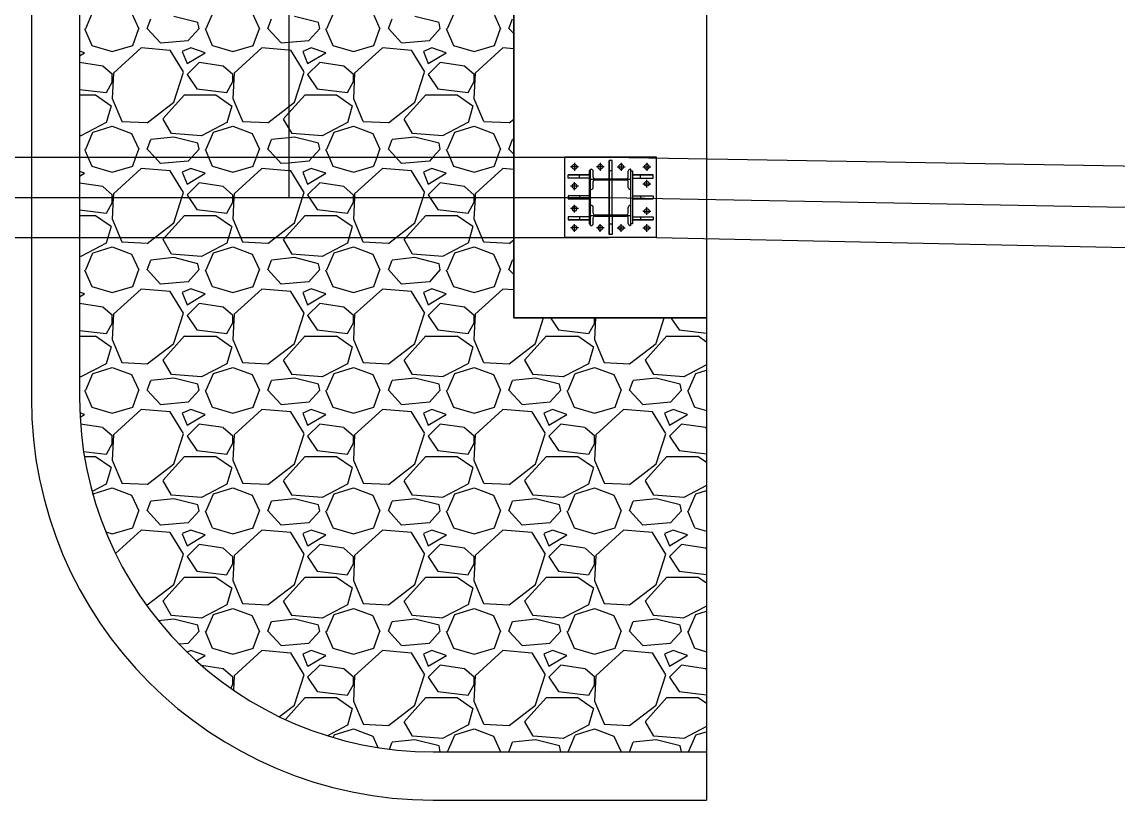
# Model space of a CAD drawing. Extents: x -341000 to 1341000, y 175 to 1868317.
# Drawn here: x 963379 to 1031557, y 950000 to 998418 of the extents above; entities that cross this region are included whole.
import ezdxf

# ---------------------------------------------------------------- set-up
doc = ezdxf.new("R2010")
doc.units = 0
for name, color, linetype in [('Level 1', 7, 'Continuous'), ('Level 17', 7, 'Continuous'), ('Level 20', 7, 'Continuous'), ('Level 21', 7, 'Continuous'), ('Level 22', 7, 'Continuous'), ('Level 23', 7, 'Continuous'), ('Level 7', 7, 'Continuous')]:
    doc.layers.add(name, color=color, linetype=linetype)

# ---------------------------------------------------------------- blocks, each defined once
blk = doc.blocks.new('BL')
at = {"layer": 'Level 17'}
blk.add_circle((0, 0), 5000, dxfattribs=at)
at = {"layer": 'Level 22'}
for p, q in [((-8112, 0), (8112, 0)), ((0, 8112), (0, -8112))]:
    blk.add_line(p, q, dxfattribs=at)
blk = doc.blocks.new('A$C6DE')
at = {"layer": 'Level 20'}
for p, q in [((-250000, 0), (250000, 0)), ((250000, -570000), (250000, 0)), ((-250000, -570000), (-250000, 0)), ((-140000, -20000), (-140000, -150000)), ((-120000, -20000), (-140000, -20000)), ((-120000, -150000), (-120000, -20000)), ((-10000, -20000), (-10000, -150000)), ((10000, -20000), (-10000, -20000)), ((10000, -150000), (10000, -20000)), ((120000, -150000), (120000, -20000)), ((120000, -20000), (140000, -20000)), ((140000, -20000), (140000, -150000)), ((-120000, -90000), (-140000, -90000)), ((10000, -90000), (-10000, -90000)), ((120000, -90000), (140000, -90000)), ((-175000, -160000), (-50000, -160000)), ((-175000, -160000), (-175000, -164000)), ((-163000, -176000), (-126250, -176000)), ((-116250, -186000), (-116250, -384000)), ((-108750, -186000), (-108750, -384000)), ((-98750, -176000), (-62000, -176000)), ((-50000, -160000), (-50000, -164000)), ((50000, -160000), (175000, -160000)), ((50000, -160000), (50000, -164000)), ((62000, -176000), (98750, -176000)), ((108750, -186000), (108750, -384000)), ((116250, -186000), (116250, -384000)), ((126250, -176000), (163000, -176000)), ((175000, -160000), (175000, -164000)), ((-230000, -275000), (-116250, -275000)), ((-230000, -295000), (-230000, -275000)), ((-116250, -295000), (-230000, -295000)), ((-166250, -295000), (-166250, -275000)), ((108750, -275000), (-108750, -275000)), ((-108750, -295000), (108750, -295000)), ((230000, -275000), (116250, -275000)), ((116250, -295000), (230000, -295000)), ((166250, -295000), (166250, -275000)), ((230000, -295000), (230000, -275000)), ((-175000, -410000), (-175000, -406000)), ((-163000, -394000), (-126250, -394000)), ((-98750, -394000), (-62000, -394000)), ((-50000, -410000), (-50000, -406000)), ((50000, -410000), (50000, -406000)), ((62000, -394000), (98750, -394000)), ((126250, -394000), (163000, -394000)), ((175000, -410000), (175000, -406000)), ((-175000, -410000), (-50000, -410000)), ((-140000, -550000), (-140000, -420000)), ((-120000, -470000), (-140000, -470000)), ((-120000, -420000), (-120000, -550000)), ((-10000, -550000), (-10000, -420000)), ((10000, -470000), (-10000, -470000)), ((10000, -420000), (10000, -550000)), ((50000, -410000), (175000, -410000)), ((120000, -420000), (120000, -550000)), ((120000, -470000), (140000, -470000)), ((140000, -550000), (140000, -420000)), ((-250000, -570000), (250000, -570000)), ((-120000, -550000), (-140000, -550000)), ((10000, -550000), (-10000, -550000)), ((120000, -550000), (140000, -550000))]:
    blk.add_line(p, q, dxfattribs=at)
for points in [[(-165000, -160000), (165000, -160000), (165000, -150000), (-165000, -150000)], [(-165000, -410000), (165000, -410000), (165000, -420000), (-165000, -420000)]]:
    blk.add_lwpolyline(points, close=True, dxfattribs=at)
for centre, radius, start, end in [((-163000, -164000), 12000, 180, 270), ((-126250, -186000), 10000, 0, 90), ((-98750, -186000), 10000, 90, 180), ((-62000, -164000), 12000, 270, 0), ((62000, -164000), 12000, 180, 270), ((98750, -186000), 10000, 0, 90), ((126250, -186000), 10000, 90, 180), ((163000, -164000), 12000, 270, 0), ((-163000, -406000), 12000, 90, 180), ((-126250, -384000), 10000, 270, 0), ((-98750, -384000), 10000, 180, 270), ((-62000, -406000), 12000, 0, 90), ((62000, -406000), 12000, 90, 180), ((98750, -384000), 10000, 270, 0), ((126250, -384000), 10000, 180, 270), ((163000, -406000), 12000, 0, 90)]:
    blk.add_arc(centre, radius, start, end, dxfattribs=at)
at = {"layer": 'Level 22'}
for p, q in [((-112500, -160000), (-112500, -410000)), ((112500, -160000), (112500, -410000))]:
    blk.add_line(p, q, dxfattribs=at)
at = {"layer": 'Level 23'}
for p, q in [((-140000, -150000), (-140000, -20000)), ((-120000, -150000), (-120000, -20000)), ((-10000, -150000), (-10000, -20000)), ((10000, -150000), (10000, -20000)), ((120000, -150000), (120000, -20000)), ((140000, -150000), (140000, -20000)), ((-116250, -275000), (-230000, -275000)), ((-116250, -295000), (-230000, -295000)), ((-108750, -275000), (108750, -275000)), ((-108750, -295000), (108750, -295000)), ((116250, -275000), (230000, -275000)), ((116250, -295000), (230000, -295000)), ((-140000, -420000), (-140000, -550000)), ((-120000, -420000), (-120000, -550000)), ((-10000, -420000), (-10000, -550000)), ((10000, -420000), (10000, -550000)), ((120000, -420000), (120000, -550000)), ((140000, -420000), (140000, -550000))]:
    blk.add_line(p, q, dxfattribs=at)
at = {"layer": 'Level 17'}
for p, xscale, yscale in [((-190000, -60000), 2.999999999999999, -2.999999999999999), ((-70000, -60000), 2.999999999999999, -2.999999999999999), ((70000, -60000), 2.999999999999999, -2.999999999999999), ((-190000, -220000), 2.999999999999999, -2.999999999999999), ((-190000, -350000), 3, 3), ((-190000, -510000), 3, 3), ((-85000, -510000), 3, 3), ((85000, -510000), 3, 3)]:
    blk.add_blockref('BL', p, dxfattribs=dict(at, xscale=xscale, yscale=yscale))
for p, xscale, yscale, rotation in [((190000, -60000), 2.999999999999999, 2.999999999999999, 179.99999999999997), ((190000, -220000), 2.999999999999999, 2.999999999999999, 179.99999999999997), ((190000, -350000), 3, -3, 180), ((190000, -510000), 3, -3, 180)]:
    blk.add_blockref('BL', p, dxfattribs=dict(at, xscale=xscale, yscale=yscale, rotation=rotation))
blk = doc.blocks.new('COMPRS0004')
at = {"layer": 'Level 17'}
for p, q in [((471999, -2890), (471174, -1990)), ((474398, -1996), (473723, -2746)), ((479498, -2890), (478673, -1990)), ((481898, -1996), (481223, -2746)), ((486998, -2890), (486173, -1990)), ((489398, -1996), (488723, -2746)), ((493965, -2308), (493673, -1990)), ((467276, -3499), (466965, -3396)), ((470798, -3201), (469073, -4776)), ((472600, -3350), (470800, -3200)), ((473725, -2751), (472000, -2901)), ((473433, -4698), (472608, -3348)), ((473875, -3198), (473350, -3423)), ((474776, -3499), (473876, -3199)), ((478298, -3201), (476573, -4776)), ((479965, -3339), (478300, -3200)), ((479965, -2860), (479500, -2901)), ((481225, -2751), (479965, -2860)), ((480100, -3350), (479965, -3339)), ((480934, -4698), (480109, -3348)), ((481375, -3198), (480850, -3423)), ((482276, -3499), (481376, -3199)), ((485798, -3201), (484073, -4776)), ((487600, -3350), (485800, -3200)), ((488725, -2751), (487000, -2901)), ((488434, -4698), (487609, -3348)), ((488875, -3198), (488350, -3423)), ((489776, -3499), (488876, -3199)), ((493298, -3201), (491573, -4776)), ((493965, -3255), (493300, -3200)), ((466965, -3686), (467276, -3500)), ((473348, -3425), (473648, -4175)), ((473651, -4175), (474776, -3500)), ((480848, -3425), (481148, -4175)), ((481151, -4175), (482276, -3500)), ((488348, -3425), (488648, -4175)), ((488651, -4175), (489776, -3500)), ((468401, -4325), (466965, -4110)), ((469006, -4856), (468406, -4331)), ((469072, -4772), (468997, -6347)), ((472825, -6578), (473425, -4703)), ((474400, -4101), (473650, -4851)), ((475901, -4325), (474401, -4100)), ((476506, -4856), (475906, -4331)), ((476572, -4772), (476497, -6347)), ((480325, -6578), (480925, -4703)), ((481900, -4101), (481150, -4851)), ((483401, -4325), (481901, -4100)), ((484006, -4856), (483406, -4331)), ((484072, -4772), (483997, -6347)), ((487825, -6578), (488425, -4703)), ((489400, -4101), (488650, -4851)), ((490901, -4325), (489401, -4100)), ((491506, -4856), (490906, -4331)), ((491572, -4772), (491497, -6347)), ((468994, -6340), (469594, -7765)), ((471176, -7860), (472826, -6585)), ((476494, -6340), (477094, -7765)), ((479965, -6864), (480326, -6585)), ((483993, -6340), (484593, -7765)), ((486176, -7860), (487826, -6585)), ((491493, -6340), (492093, -7765)), ((478676, -7860), (479965, -6864)), ((469600, -7775), (471175, -7850)), ((477100, -7775), (478675, -7850)), ((484600, -7775), (486175, -7850)), ((492100, -7775), (493675, -7850)), ((493676, -7860), (493965, -7637)), ((471641, -10000), (471174, -9490)), ((474398, -9496), (473945, -10000)), ((479141, -10000), (478673, -9490)), ((481898, -9496), (481444, -10000)), ((486641, -10000), (486173, -9490)), ((489398, -9496), (488944, -10000)), ((493965, -9808), (493673, -9490)), ((471999, -10390), (471641, -10000)), ((473945, -10000), (473723, -10246)), ((479498, -10390), (479141, -10000)), ((481444, -10000), (481223, -10246)), ((486998, -10390), (486641, -10000)), ((488944, -10000), (488723, -10246)), ((467276, -10999), (466965, -10896)), ((470798, -10701), (469073, -12276)), ((472600, -10850), (470800, -10700)), ((473725, -10251), (472000, -10401)), ((473433, -12198), (472608, -10848)), ((473875, -10698), (473350, -10923)), ((474776, -10999), (473876, -10699)), ((478298, -10701), (476573, -12276)), ((479965, -10839), (478300, -10700)), ((479965, -10361), (479500, -10401)), ((481225, -10251), (479965, -10361)), ((480100, -10850), (479965, -10839)), ((480934, -12198), (480109, -10848)), ((481375, -10698), (480850, -10923)), ((482276, -10999), (481376, -10699)), ((485798, -10701), (484073, -12276)), ((487600, -10850), (485800, -10700)), ((488725, -10251), (487000, -10401)), ((488434, -12198), (487609, -10848)), ((488875, -10698), (488350, -10923)), ((489776, -10999), (488876, -10699)), ((493298, -10701), (491573, -12276)), ((493965, -10755), (493300, -10700)), ((466965, -11187), (467276, -11000)), ((473348, -10925), (473648, -11675)), ((473651, -11675), (474776, -11000)), ((480848, -10925), (481148, -11675)), ((481151, -11675), (482276, -11000)), ((488348, -10925), (488648, -11675)), ((488651, -11675), (489776, -11000)), ((468401, -11825), (466965, -11610)), ((469006, -12356), (468406, -11831)), ((469072, -12272), (469061, -12500)), ((473330, -12500), (473425, -12203)), ((474400, -11601), (473650, -12351)), ((475901, -11825), (474401, -11600)), ((476506, -12356), (475906, -11831)), ((476572, -12272), (476561, -12500)), ((480830, -12500), (480925, -12203)), ((481900, -11601), (481150, -12351)), ((483401, -11825), (481901, -11600)), ((484006, -12356), (483406, -11831)), ((484072, -12272), (484061, -12500)), ((488330, -12500), (488425, -12203)), ((489400, -11601), (488650, -12351)), ((490901, -11825), (489401, -11600)), ((491506, -12356), (490906, -11831)), ((491572, -12272), (491561, -12500)), ((469061, -12500), (468997, -13847)), ((472825, -14078), (473330, -12500)), ((476561, -12500), (476497, -13847)), ((480325, -14078), (480830, -12500)), ((484061, -12500), (483997, -13847)), ((487825, -14078), (488330, -12500)), ((491561, -12500), (491497, -13847)), ((468994, -13840), (469594, -15265)), ((471176, -15360), (472826, -14085)), ((476494, -13840), (477094, -15265)), ((478676, -15360), (480326, -14085)), ((483993, -13840), (484593, -15265)), ((486176, -15360), (487826, -14085)), ((491493, -13840), (492093, -15265)), ((469600, -15275), (471175, -15350)), ((477100, -15275), (478675, -15350)), ((484600, -15275), (486175, -15350)), ((492100, -15275), (493675, -15350)), ((493676, -15360), (493965, -15137)), ((471999, -17891), (471174, -16991)), ((474398, -16996), (473723, -17746)), ((479498, -17890), (478673, -16990)), ((481898, -16996), (481223, -17746)), ((486998, -17890), (486173, -16990)), ((489398, -16996), (488723, -17746)), ((493965, -17308), (493673, -16990)), ((467276, -18499), (466965, -18396)), ((470798, -18201), (469073, -19776)), ((472600, -18350), (470800, -18200)), ((473725, -17751), (472000, -17901)), ((473433, -19698), (472608, -18348)), ((473875, -18198), (473350, -18423)), ((474776, -18499), (473876, -18199)), ((478298, -18201), (476573, -19776)), ((480100, -18350), (478300, -18200)), ((481225, -17751), (479500, -17901)), ((480933, -19698), (480108, -18348)), ((481375, -18198), (480850, -18423)), ((482276, -18499), (481376, -18199)), ((483999, -18425), (485274, -18050)), ((485798, -18201), (484073, -19776)), ((487600, -18350), (485800, -18200)), ((488725, -17751), (487000, -17901)), ((488434, -19698), (487609, -18348)), ((488875, -18198), (488350, -18423)), ((489776, -18499), (488876, -18199)), ((491499, -18425), (492774, -18050)), ((493298, -18201), (491573, -19776)), ((493965, -18255), (493300, -18200)), ((466965, -18687), (467276, -18500)), ((473348, -18425), (473648, -19175)), ((473651, -19175), (474776, -18500)), ((480848, -18425), (481148, -19175)), ((481151, -19175), (482276, -18500)), ((488348, -18425), (488648, -19175)), ((488651, -19175), (489776, -18500)), ((468401, -19325), (466965, -19110)), ((469006, -19855), (468406, -19330)), ((472825, -21578), (473425, -19703)), ((474400, -19101), (473650, -19851)), ((475901, -19325), (474401, -19100)), ((476506, -19856), (475906, -19331)), ((480325, -21578), (480925, -19703)), ((481900, -19101), (481150, -19851)), ((483401, -19325), (481901, -19100)), ((484006, -19856), (483406, -19331)), ((487825, -21578), (488425, -19703)), ((489400, -19101), (488650, -19851)), ((490901, -19325), (489401, -19100)), ((491506, -19856), (490906, -19331)), ((491572, -19772), (491497, -21347)), ((469072, -19772), (468997, -21347)), ((476572, -19772), (476497, -21347)), ((484072, -19772), (483997, -21347)), ((495325, -21578), (495830, -20000)), ((499061, -20000), (498997, -21347)), ((502825, -21578), (503330, -20000)), ((468994, -21340), (469594, -22765)), ((471176, -22860), (472826, -21585)), ((476494, -21340), (477094, -22765)), ((478676, -22860), (480326, -21585)), ((483994, -21340), (484594, -22765)), ((486176, -22860), (487826, -21585)), ((491493, -21340), (492093, -22765)), ((493676, -22860), (495326, -21585)), ((498993, -21340), (499593, -22765)), ((501176, -22860), (502826, -21585)), ((469600, -22775), (471175, -22850)), ((477100, -22775), (478675, -22850)), ((484600, -22775), (486175, -22850)), ((492100, -22775), (493675, -22850)), ((499600, -22775), (501175, -22850)), ((471999, -25391), (471174, -24491)), ((474398, -24496), (473723, -25246)), ((479498, -25391), (478673, -24491)), ((481898, -24496), (481223, -25246)), ((486998, -25390), (486173, -24490)), ((489398, -24496), (488723, -25246)), ((494498, -25390), (493673, -24490)), ((496898, -24496), (496223, -25246)), ((501998, -25390), (501173, -24490)), ((504398, -24496), (503723, -25246)), ((467276, -25999), (466984, -25902)), ((468999, -25925), (470274, -25550)), ((470798, -25701), (469073, -27276)), ((472600, -25850), (470800, -25700)), ((473725, -25251), (472000, -25401)), ((473433, -27198), (472608, -25848)), ((473875, -25698), (473350, -25923)), ((474776, -25999), (473876, -25699)), ((476499, -25925), (477774, -25550)), ((478298, -25701), (476573, -27276)), ((480100, -25850), (478300, -25700)), ((481225, -25251), (479500, -25401)), ((480933, -27198), (480108, -25848)), ((481375, -25698), (480850, -25923)), ((482276, -25999), (481376, -25699)), ((483999, -25925), (485274, -25550)), ((485798, -25701), (484073, -27276)), ((487600, -25850), (485800, -25700)), ((488725, -25251), (487000, -25401)), ((488434, -27198), (487609, -25848)), ((488875, -25698), (488350, -25923)), ((489776, -25999), (488876, -25699)), ((491499, -25925), (492774, -25550)), ((493298, -25701), (491573, -27276)), ((495100, -25850), (493300, -25700)), ((496225, -25251), (494500, -25401)), ((495934, -27198), (495109, -25848)), ((496375, -25698), (495850, -25923)), ((497276, -25999), (496376, -25699)), ((498999, -25925), (500274, -25550)), ((500798, -25701), (499073, -27276)), ((502600, -25850), (500800, -25700)), ((503725, -25251), (502000, -25401)), ((503434, -27198), (502609, -25848)), ((503875, -25698), (503350, -25923)), ((504776, -25999), (503876, -25699)), ((466996, -26168), (467276, -26000)), ((473348, -25925), (473648, -26675)), ((473651, -26675), (474776, -26000)), ((480848, -25925), (481148, -26675)), ((481151, -26675), (482276, -26000)), ((488348, -25925), (488648, -26675)), ((488651, -26675), (489776, -26000)), ((495848, -25925), (496148, -26675)), ((496152, -26675), (497277, -26000)), ((503348, -25925), (503648, -26675)), ((503652, -26675), (504777, -26000)), ((468401, -26825), (467025, -26619)), ((469006, -27355), (468406, -26830)), ((472825, -29078), (473425, -27203)), ((474400, -26601), (473650, -27351)), ((475901, -26825), (474401, -26600)), ((476506, -27355), (475906, -26830)), ((480325, -29078), (480925, -27203)), ((481900, -26601), (481150, -27351)), ((483401, -26825), (481901, -26600)), ((484006, -27355), (483406, -26830)), ((487825, -29078), (488425, -27203)), ((489400, -26601), (488650, -27351)), ((490901, -26825), (489401, -26600)), ((491506, -27356), (490906, -26831)), ((495325, -29078), (495925, -27203)), ((496900, -26601), (496150, -27351)), ((498401, -26825), (496901, -26600)), ((499006, -27356), (498406, -26831)), ((502825, -29078), (503425, -27203)), ((504400, -26601), (503650, -27351)), ((505901, -26825), (504401, -26600)), ((505965, -26882), (505906, -26831)), ((469072, -27272), (468997, -28847)), ((476572, -27272), (476497, -28847)), ((484072, -27272), (483997, -28847)), ((491572, -27272), (491497, -28847)), ((499072, -27272), (498997, -28847)), ((468994, -28840), (469594, -30265)), ((471176, -30360), (472826, -29085)), ((476494, -28840), (477094, -30265)), ((478676, -30360), (480326, -29085)), ((483994, -28840), (484594, -30265)), ((486176, -30360), (487826, -29085)), ((491494, -28840), (492094, -30265)), ((493676, -30360), (495326, -29085)), ((498993, -28840), (499593, -30265)), ((501176, -30360), (502826, -29085)), ((469600, -30275), (471175, -30350)), ((477100, -30275), (478675, -30350)), ((484600, -30275), (486175, -30350)), ((492100, -30275), (493675, -30350)), ((499600, -30275), (501175, -30350)), ((471999, -32891), (471174, -31991)), ((474398, -31996), (473723, -32746)), ((479498, -32891), (478673, -31991)), ((481898, -31996), (481223, -32746)), ((486998, -32891), (486173, -31991)), ((489398, -31996), (488723, -32746)), ((494498, -32890), (493673, -31990)), ((496898, -31996), (496223, -32746)), ((501998, -32890), (501173, -31990)), ((504398, -31996), (503723, -32746)), ((468999, -33425), (470274, -33050)), ((470798, -33201), (469199, -34660)), ((472600, -33350), (470800, -33200)), ((473725, -32751), (472000, -32901)), ((473433, -34698), (472608, -33348)), ((473875, -33198), (473350, -33423)), ((474776, -33499), (473876, -33199)), ((476499, -33425), (477774, -33050)), ((478298, -33201), (476573, -34776)), ((480100, -33350), (478300, -33200)), ((481225, -32751), (479500, -32901)), ((480933, -34698), (480108, -33348)), ((481375, -33198), (480850, -33423)), ((482276, -33499), (481376, -33199)), ((483999, -33425), (485274, -33050)), ((485798, -33201), (484073, -34776)), ((487600, -33350), (485800, -33200)), ((488725, -32751), (487000, -32901)), ((488433, -34698), (487608, -33348)), ((488875, -33198), (488350, -33423)), ((489776, -33499), (488876, -33199)), ((491499, -33425), (492774, -33050)), ((493298, -33201), (491573, -34776)), ((495100, -33350), (493300, -33200)), ((496225, -32751), (494500, -32901)), ((495934, -34698), (495109, -33348)), ((496375, -33198), (495850, -33423)), ((497276, -33499), (496376, -33199)), ((498999, -33425), (500274, -33050)), ((500798, -33201), (499073, -34776)), ((502600, -33350), (500800, -33200)), ((503725, -32751), (502000, -32901)), ((503434, -34698), (502609, -33348)), ((503875, -33198), (503350, -33423)), ((504776, -33499), (503876, -33199)), ((473348, -33425), (473648, -34175)), ((473651, -34175), (474776, -33500)), ((480848, -33425), (481148, -34175)), ((481152, -34175), (482277, -33500)), ((488348, -33425), (488648, -34175)), ((488652, -34175), (489777, -33500)), ((495848, -33425), (496148, -34175)), ((496152, -34175), (497277, -33500)), ((503348, -33425), (503648, -34175)), ((503652, -34175), (504777, -33500)), ((472825, -36578), (473425, -34703)), ((474400, -34101), (473650, -34851)), ((475901, -34325), (474401, -34100)), ((476506, -34855), (475906, -34330)), ((480325, -36578), (480925, -34703)), ((481900, -34101), (481150, -34851)), ((483401, -34325), (481901, -34100)), ((484006, -34855), (483406, -34330)), ((487825, -36578), (488425, -34703)), ((489400, -34101), (488650, -34851)), ((490901, -34325), (489401, -34100)), ((491506, -34855), (490906, -34330)), ((495325, -36578), (495925, -34703)), ((496900, -34101), (496150, -34851)), ((498401, -34325), (496901, -34100)), ((499006, -34856), (498406, -34331)), ((502825, -36578), (503425, -34703)), ((504400, -34101), (503650, -34851)), ((505901, -34325), (504401, -34100)), ((505965, -34382), (505906, -34331)), ((476572, -34772), (476497, -36347)), ((484072, -34772), (483997, -36347)), ((491572, -34772), (491497, -36347)), ((499072, -34772), (498997, -36347)), ((471176, -37860), (472826, -36585)), ((476494, -36340), (477094, -37765)), ((478676, -37860), (480326, -36585)), ((483994, -36340), (484594, -37765)), ((486176, -37860), (487826, -36585)), ((491494, -36340), (492094, -37765)), ((493676, -37860), (495326, -36585)), ((498993, -36340), (499593, -37765)), ((501176, -37860), (502826, -36585)), ((471106, -37847), (471175, -37850)), ((477100, -37775), (478675, -37850)), ((484600, -37775), (486175, -37850)), ((492100, -37775), (493675, -37850)), ((499600, -37775), (501175, -37850)), ((474398, -39496), (473723, -40246)), ((479498, -40391), (478673, -39491)), ((481898, -39496), (481223, -40246)), ((486998, -40391), (486173, -39491)), ((489398, -39496), (488723, -40246)), ((494498, -40391), (493673, -39491)), ((496898, -39496), (496223, -40246)), ((501998, -40390), (501173, -39490)), ((504398, -39496), (503723, -40246)), ((473725, -40251), (473157, -40300)), ((473875, -40698), (473651, -40795)), ((474776, -40999), (473876, -40699)), ((476499, -40925), (477774, -40550)), ((478298, -40701), (476573, -42276)), ((480100, -40850), (478300, -40700)), ((481225, -40251), (479500, -40401)), ((480933, -42198), (480108, -40848)), ((481375, -40698), (480850, -40923)), ((482276, -40999), (481376, -40699)), ((483999, -40925), (485274, -40550)), ((485798, -40701), (484073, -42276)), ((487600, -40850), (485800, -40700)), ((488725, -40251), (487000, -40401)), ((488433, -42198), (487608, -40848)), ((488875, -40698), (488350, -40923)), ((489776, -40999), (488876, -40699)), ((491499, -40925), (492774, -40550)), ((493298, -40701), (491573, -42276)), ((495100, -40850), (493300, -40700)), ((496225, -40251), (494500, -40401)), ((495934, -42198), (495109, -40848)), ((496375, -40698), (495850, -40923)), ((497276, -40999), (496376, -40699)), ((498999, -40925), (500274, -40550)), ((500798, -40701), (499073, -42276)), ((502600, -40850), (500800, -40700)), ((503725, -40251), (502000, -40401)), ((503434, -42198), (502609, -40848)), ((503875, -40698), (503350, -40923)), ((504776, -40999), (503876, -40699)), ((474224, -41331), (474777, -41000)), ((480848, -40925), (481148, -41675)), ((481152, -41675), (482277, -41000)), ((488348, -40925), (488648, -41675)), ((488652, -41675), (489777, -41000)), ((495848, -40925), (496148, -41675)), ((496152, -41675), (497277, -41000)), ((503348, -40925), (503648, -41675)), ((503652, -41675), (504777, -41000)), ((475901, -41825), (474554, -41623)), ((476506, -42355), (475906, -41830)), ((480325, -44078), (480925, -42203)), ((481900, -41601), (481150, -42351)), ((483401, -41825), (481901, -41600)), ((484006, -42355), (483406, -41830)), ((487825, -44078), (488425, -42203)), ((489400, -41601), (488650, -42351)), ((490901, -41825), (489401, -41600)), ((491506, -42355), (490906, -41830)), ((495325, -44078), (495925, -42203)), ((496900, -41601), (496150, -42351)), ((498401, -41825), (496901, -41600)), ((499006, -42355), (498406, -41830)), ((502825, -44078), (503425, -42203)), ((504400, -41601), (503650, -42351)), ((505901, -41825), (504401, -41600)), ((505965, -41882), (505906, -41831)), ((476572, -42272), (476530, -43149)), ((484072, -42272), (483997, -43847)), ((491572, -42272), (491497, -43847)), ((499072, -42272), (498997, -43847)), ((479391, -44808), (480326, -44085)), ((483994, -43840), (484594, -45265)), ((486176, -45360), (487826, -44085)), ((491494, -43840), (492094, -45265)), ((493676, -45360), (495326, -44085)), ((498994, -43840), (499594, -45265)), ((501176, -45361), (502826, -44086)), ((484600, -45275), (486175, -45350)), ((492100, -45275), (493675, -45350)), ((499600, -45275), (501175, -45350)), ((489398, -46996), (489394, -47000)), ((493682, -47000), (493673, -46991)), ((496898, -46996), (496894, -47000)), ((501182, -47000), (501173, -46991)), ((504398, -46996), (504394, -47000))]:
    blk.add_line(p, q, dxfattribs=at)
at = {"layer": 'Level 7'}
blk.add_line((480000, -12500), (480000, 12500), dxfattribs=at)
blk = doc.blocks.new('COMPRS0005')
at = {"layer": 'Level 17'}
for p, q in [((467347, -2001), (467797, -951)), ((470200, -1027), (470650, -2002)), ((474325, -1624), (472825, -1249)), ((474846, -2001), (475296, -951)), ((477700, -1027), (478150, -2002)), ((481825, -1624), (480325, -1249)), ((482346, -2001), (482796, -951)), ((485200, -1027), (485650, -2002)), ((489325, -1624), (487825, -1249)), ((489846, -2001), (490296, -951)), ((492700, -1027), (493150, -2002)), ((467271, -1999), (467721, -3049)), ((470272, -3046), (470647, -1996)), ((471174, -1998), (471399, -1398)), ((474400, -2003), (474325, -1628)), ((474771, -1999), (475221, -3049)), ((477772, -3046), (478147, -1996)), ((478674, -1998), (478899, -1398)), ((481900, -2003), (481825, -1628)), ((482271, -1999), (482721, -3049)), ((485272, -3046), (485647, -1996)), ((486174, -1998), (486399, -1398)), ((489400, -2004), (489325, -1629)), ((489771, -1999), (490221, -3049)), ((492772, -3046), (493147, -1996)), ((493674, -1998), (493899, -1398)), ((467724, -3051), (468999, -3426)), ((468999, -3425), (470274, -3050)), ((475224, -3051), (476499, -3426)), ((476499, -3425), (477774, -3050)), ((482724, -3051), (483999, -3426)), ((483999, -3425), (485274, -3050)), ((490224, -3051), (491499, -3426)), ((491499, -3425), (492774, -3050)), ((468630, -5973), (469005, -5298)), ((469000, -5300), (469000, -4850)), ((473649, -4849), (474249, -5749)), ((476130, -5973), (476505, -5298)), ((476500, -5300), (476500, -4850)), ((481149, -4849), (481749, -5749)), ((483630, -5973), (484005, -5298)), ((484000, -5300), (484000, -4850)), ((488649, -4849), (489249, -5749)), ((491130, -5973), (491505, -5298)), ((491500, -5300), (491500, -4850)), ((466965, -5777), (468625, -5976)), ((466965, -6125), (467950, -6125)), ((472148, -7621), (473498, -6121)), ((473500, -6125), (475450, -6125)), ((474250, -5751), (476125, -5976)), ((479965, -7269), (480998, -6121)), ((481000, -6125), (482950, -6125)), ((481750, -5751), (483625, -5976)), ((487148, -7621), (488498, -6121)), ((488500, -6125), (490450, -6125)), ((489250, -5751), (491125, -5976)), ((479648, -7621), (479965, -7269)), ((467800, -8450), (469000, -8075)), ((469000, -8075), (470200, -8525)), ((472682, -8527), (472157, -7627)), ((475300, -8450), (476500, -8075)), ((476500, -8075), (477700, -8525)), ((479965, -8156), (479657, -7627)), ((480182, -8527), (479965, -8156)), ((482800, -8450), (484000, -8075)), ((484000, -8075), (485200, -8525)), ((487682, -8527), (487157, -7627)), ((490300, -8450), (491500, -8075)), ((491500, -8075), (492700, -8525)), ((467346, -9501), (467796, -8451)), ((470200, -8527), (470650, -9502)), ((472825, -8750), (471400, -8900)), ((474325, -9124), (472825, -8749)), ((474846, -9501), (475296, -8451)), ((477700, -8527), (478150, -9502)), ((479965, -8787), (478900, -8900)), ((480325, -8750), (479965, -8787)), ((481825, -9124), (480325, -8749)), ((482346, -9501), (482796, -8451)), ((485200, -8527), (485650, -9502)), ((487825, -8750), (486400, -8900)), ((489325, -9124), (487825, -8749)), ((489846, -9501), (490296, -8451)), ((492700, -8527), (493150, -9502)), ((467271, -9499), (467486, -10000)), ((470467, -10000), (470647, -9496)), ((471174, -9498), (471399, -8898)), ((474400, -9503), (474325, -9128)), ((474771, -9499), (474986, -10000)), ((477967, -10000), (478147, -9496)), ((478674, -9498), (478899, -8898)), ((481900, -9503), (481825, -9128)), ((482271, -9499), (482486, -10000)), ((485467, -10000), (485647, -9496)), ((486174, -9498), (486399, -8898)), ((489400, -9503), (489325, -9128)), ((489771, -9499), (489986, -10000)), ((492967, -10000), (493147, -9496)), ((493674, -9498), (493899, -8898)), ((493965, -8893), (493900, -8900)), ((467486, -10000), (467721, -10549)), ((470272, -10546), (470467, -10000)), ((474986, -10000), (475221, -10549)), ((477772, -10546), (477967, -10000)), ((482486, -10000), (482721, -10549)), ((485272, -10546), (485467, -10000)), ((489986, -10000), (490221, -10549)), ((492772, -10546), (492967, -10000)), ((467724, -10551), (468999, -10926)), ((468999, -10925), (470274, -10550)), ((475224, -10551), (476499, -10926)), ((476499, -10925), (477774, -10550)), ((482724, -10551), (483999, -10926)), ((483999, -10925), (485274, -10550)), ((490224, -10551), (491499, -10926)), ((491499, -10925), (492774, -10550)), ((468630, -13473), (469005, -12798)), ((469000, -12500), (469000, -12350)), ((469000, -12800), (469000, -12500)), ((473649, -12349), (473750, -12500)), ((473750, -12500), (474249, -13249)), ((476130, -13473), (476505, -12798)), ((476500, -12500), (476500, -12350)), ((476500, -12800), (476500, -12500)), ((481149, -12349), (481250, -12500)), ((481250, -12500), (481749, -13249)), ((483630, -13473), (484005, -12798)), ((484000, -12500), (484000, -12350)), ((484000, -12800), (484000, -12500)), ((488649, -12349), (488750, -12500)), ((488750, -12500), (489249, -13249)), ((491130, -13473), (491505, -12798)), ((491500, -12500), (491500, -12350)), ((491500, -12800), (491500, -12500)), ((466965, -13277), (468625, -13476)), ((466965, -13625), (467950, -13625)), ((472148, -15121), (473498, -13621)), ((473500, -13625), (475450, -13625)), ((474250, -13251), (476125, -13476)), ((479648, -15121), (480998, -13621)), ((481000, -13625), (482950, -13625)), ((481750, -13251), (483625, -13476)), ((487148, -15121), (488498, -13621)), ((488500, -13625), (490450, -13625)), ((489250, -13251), (491125, -13476)), ((467800, -15950), (469000, -15575)), ((469000, -15575), (470200, -16025)), ((472682, -16027), (472157, -15127)), ((475300, -15950), (476500, -15575)), ((476500, -15575), (477700, -16025)), ((480182, -16027), (479657, -15127)), ((482800, -15950), (484000, -15575)), ((484000, -15575), (485200, -16025)), ((487682, -16027), (487157, -15127)), ((490300, -15950), (491500, -15575)), ((491500, -15575), (492700, -16025)), ((467346, -17001), (467796, -15951)), ((470200, -16027), (470650, -17002)), ((472825, -16250), (471400, -16400)), ((474325, -16624), (472825, -16249)), ((474846, -17001), (475296, -15951)), ((477700, -16027), (478150, -17002)), ((480325, -16250), (478900, -16400)), ((481825, -16624), (480325, -16249)), ((482346, -17001), (482796, -15951)), ((485200, -16027), (485650, -17002)), ((487825, -16250), (486400, -16400)), ((489325, -16624), (487825, -16249)), ((489846, -17001), (490296, -15951)), ((492700, -16027), (493150, -17002)), ((467271, -16999), (467721, -18049)), ((470272, -18046), (470647, -16996)), ((471174, -16998), (471399, -16398)), ((474400, -17003), (474325, -16628)), ((474771, -16999), (475221, -18049)), ((477772, -18046), (478147, -16996)), ((478674, -16998), (478899, -16398)), ((481900, -17003), (481825, -16628)), ((482271, -16999), (482721, -18049)), ((485272, -18046), (485647, -16996)), ((486174, -16998), (486399, -16398)), ((489400, -17003), (489325, -16628)), ((489771, -16999), (490221, -18049)), ((492772, -18046), (493147, -16996)), ((493674, -16998), (493899, -16398)), ((493965, -16393), (493900, -16400)), ((467724, -18051), (468999, -18426)), ((468999, -18425), (470274, -18050)), ((475224, -18051), (476499, -18426)), ((476499, -18425), (477774, -18050)), ((482724, -18051), (483999, -18426)), ((490224, -18051), (491499, -18426)), ((468630, -20973), (469005, -20298)), ((469000, -20300), (469000, -19850)), ((473649, -19849), (474249, -20749)), ((476130, -20973), (476505, -20298)), ((476500, -20300), (476500, -19850)), ((481149, -19849), (481749, -20749)), ((483630, -20973), (484005, -20298)), ((484000, -20300), (484000, -19850)), ((488649, -19849), (489249, -20749)), ((491130, -20973), (491505, -20298)), ((491500, -20300), (491500, -19850)), ((496250, -20000), (496749, -20749)), ((498630, -20973), (499005, -20298)), ((499000, -20300), (499000, -20000)), ((503750, -20000), (504249, -20749)), ((466965, -20777), (468625, -20976)), ((466965, -21125), (467950, -21125)), ((472148, -22621), (473498, -21121)), ((473500, -21125), (475450, -21125)), ((474250, -20751), (476125, -20976)), ((479648, -22621), (480998, -21121)), ((481000, -21125), (482950, -21125)), ((481750, -20751), (483625, -20976)), ((487148, -22621), (488498, -21121)), ((488500, -21125), (490450, -21125)), ((489250, -20751), (491125, -20976)), ((494648, -22621), (495998, -21121)), ((496000, -21125), (497950, -21125)), ((496750, -20751), (498625, -20976)), ((502148, -22621), (503498, -21121)), ((503500, -21125), (505450, -21125)), ((504250, -20751), (505965, -20957)), ((467800, -23450), (469000, -23075)), ((469000, -23075), (470200, -23525)), ((472682, -23527), (472157, -22627)), ((475300, -23450), (476500, -23075)), ((476500, -23075), (477700, -23525)), ((480182, -23527), (479657, -22627)), ((482800, -23450), (484000, -23075)), ((484000, -23075), (485200, -23525)), ((487682, -23527), (487157, -22627)), ((490300, -23450), (491500, -23075)), ((491500, -23075), (492700, -23525)), ((495182, -23527), (494657, -22627)), ((497800, -23450), (499000, -23075)), ((499000, -23075), (500200, -23525)), ((502682, -23527), (502157, -22627)), ((467346, -24501), (467796, -23451)), ((470200, -23527), (470650, -24502)), ((472825, -23750), (471400, -23900)), ((474325, -24124), (472825, -23749)), ((474846, -24501), (475296, -23451)), ((477700, -23527), (478150, -24502)), ((480325, -23750), (478900, -23900)), ((481825, -24124), (480325, -23749)), ((482346, -24501), (482796, -23451)), ((485200, -23527), (485650, -24502)), ((487825, -23750), (486400, -23900)), ((489325, -24124), (487825, -23749)), ((489846, -24501), (490296, -23451)), ((492700, -23527), (493150, -24502)), ((495325, -23750), (493900, -23900)), ((496825, -24124), (495325, -23749)), ((497346, -24501), (497796, -23451)), ((500200, -23527), (500650, -24502)), ((502825, -23750), (501400, -23900)), ((504325, -24124), (502825, -23749)), ((504846, -24501), (505296, -23451)), ((505300, -23450), (505965, -23243)), ((467271, -24499), (467721, -25549)), ((470272, -25546), (470647, -24496)), ((471174, -24498), (471399, -23898)), ((474400, -24503), (474325, -24128)), ((474771, -24499), (475221, -25549)), ((477772, -25546), (478147, -24496)), ((478674, -24498), (478899, -23898)), ((481900, -24503), (481825, -24128)), ((482271, -24499), (482721, -25549)), ((485272, -25546), (485647, -24496)), ((486174, -24498), (486399, -23898)), ((489400, -24503), (489325, -24128)), ((489771, -24499), (490221, -25549)), ((492772, -25546), (493147, -24496)), ((493674, -24498), (493899, -23898)), ((496900, -24504), (496825, -24129)), ((497271, -24499), (497721, -25549)), ((500272, -25546), (500647, -24496)), ((501174, -24498), (501399, -23898)), ((504400, -24504), (504325, -24129)), ((504771, -24499), (505221, -25549)), ((467724, -25550), (468999, -25925)), ((475224, -25550), (476499, -25925)), ((482724, -25550), (483999, -25925)), ((490224, -25550), (491499, -25925)), ((497724, -25550), (498999, -25925)), ((505224, -25550), (505965, -25768)), ((468630, -28473), (469005, -27798)), ((469000, -27800), (469000, -27350)), ((473649, -27349), (474249, -28249)), ((476130, -28473), (476505, -27798)), ((476500, -27800), (476500, -27350)), ((481149, -27349), (481749, -28249)), ((483630, -28473), (484005, -27798)), ((484000, -27800), (484000, -27350)), ((488649, -27349), (489249, -28249)), ((491130, -28473), (491505, -27798)), ((491500, -27800), (491500, -27350)), ((496149, -27349), (496749, -28249)), ((498630, -28473), (499005, -27798)), ((499000, -27800), (499000, -27350)), ((503649, -27349), (504249, -28249)), ((467215, -28306), (468625, -28476)), ((467266, -28625), (467950, -28625)), ((472148, -30121), (473498, -28621)), ((473500, -28625), (475450, -28625)), ((474250, -28251), (476125, -28476)), ((479648, -30121), (480998, -28621)), ((481000, -28625), (482950, -28625)), ((481750, -28251), (483625, -28476)), ((487148, -30121), (488498, -28621)), ((488500, -28625), (490450, -28625)), ((489250, -28251), (491125, -28476)), ((494648, -30121), (495998, -28621)), ((496000, -28625), (497950, -28625)), ((496750, -28251), (498625, -28476)), ((502148, -30121), (503498, -28621)), ((503500, -28625), (505450, -28625)), ((504250, -28251), (505965, -28457)), ((467800, -30950), (469000, -30575)), ((469000, -30575), (470200, -31025)), ((472682, -31027), (472157, -30127)), ((475300, -30950), (476500, -30575)), ((476500, -30575), (477700, -31025)), ((480182, -31027), (479657, -30127)), ((482800, -30950), (484000, -30575)), ((484000, -30575), (485200, -31025)), ((487682, -31027), (487157, -30127)), ((490300, -30950), (491500, -30575)), ((491500, -30575), (492700, -31025)), ((495182, -31027), (494657, -30127)), ((497800, -30950), (499000, -30575)), ((499000, -30575), (500200, -31025)), ((502682, -31027), (502157, -30127)), ((467790, -30967), (467796, -30951)), ((470200, -31027), (470650, -32002)), ((472825, -31249), (471400, -31399)), ((474325, -31624), (472825, -31249)), ((474846, -32001), (475296, -30951)), ((477700, -31027), (478150, -32002)), ((480325, -31249), (478900, -31399)), ((481825, -31624), (480325, -31249)), ((482346, -32001), (482796, -30951)), ((485200, -31027), (485650, -32002)), ((487825, -31249), (486400, -31399)), ((489325, -31624), (487825, -31249)), ((489846, -32001), (490296, -30951)), ((492700, -31027), (493150, -32002)), ((495325, -31249), (493900, -31399)), ((496825, -31624), (495325, -31249)), ((497346, -32001), (497796, -30951)), ((500200, -31027), (500650, -32002)), ((502825, -31249), (501400, -31399)), ((504325, -31624), (502825, -31249)), ((504846, -32001), (505296, -30951)), ((505300, -30950), (505965, -30743)), ((470272, -33046), (470647, -31996)), ((471174, -31998), (471399, -31398)), ((474400, -32003), (474325, -31628)), ((474771, -31999), (475221, -33049)), ((477772, -33046), (478147, -31996)), ((478674, -31998), (478899, -31398)), ((481900, -32003), (481825, -31628)), ((482271, -31999), (482721, -33049)), ((485272, -33046), (485647, -31996)), ((486174, -31998), (486399, -31398)), ((489400, -32003), (489325, -31628)), ((489771, -31999), (490221, -33049)), ((492772, -33046), (493147, -31996)), ((493674, -31998), (493899, -31398)), ((496900, -32004), (496825, -31629)), ((497271, -31999), (497721, -33049)), ((500272, -33046), (500647, -31996)), ((501174, -31998), (501399, -31398)), ((504400, -32004), (504325, -31629)), ((504771, -31999), (505221, -33049)), ((468593, -33306), (468999, -33425)), ((475224, -33050), (476499, -33425)), ((482724, -33050), (483999, -33425)), ((490224, -33050), (491499, -33425)), ((497724, -33050), (498999, -33425)), ((505224, -33050), (505965, -33268)), ((473649, -34849), (474249, -35749)), ((476130, -35973), (476505, -35298)), ((476500, -35300), (476500, -34850)), ((481149, -34849), (481749, -35749)), ((483630, -35973), (484005, -35298)), ((484000, -35300), (484000, -34850)), ((488649, -34849), (489249, -35749)), ((491130, -35973), (491505, -35298)), ((491500, -35300), (491500, -34850)), ((496149, -34849), (496749, -35749)), ((498630, -35973), (499005, -35298)), ((499000, -35300), (499000, -34850)), ((503649, -34849), (504249, -35749)), ((472148, -37621), (473498, -36121)), ((473500, -36125), (475450, -36125)), ((474250, -35751), (476125, -35976)), ((479648, -37621), (480998, -36121)), ((481000, -36125), (482950, -36125)), ((481750, -35751), (483625, -35976)), ((487148, -37621), (488498, -36121)), ((488500, -36125), (490450, -36125)), ((489250, -35751), (491125, -35976)), ((494648, -37621), (495998, -36121)), ((496000, -36125), (497950, -36125)), ((496750, -35751), (498625, -35976)), ((502148, -37621), (503498, -36121)), ((503500, -36125), (505450, -36125)), ((504250, -35751), (505965, -35957)), ((472682, -38527), (472157, -37627)), ((475300, -38450), (476500, -38075)), ((476500, -38075), (477700, -38525)), ((480182, -38527), (479657, -37627)), ((482800, -38450), (484000, -38075)), ((484000, -38075), (485200, -38525)), ((487682, -38527), (487157, -37627)), ((490300, -38450), (491500, -38075)), ((491500, -38075), (492700, -38525)), ((495182, -38527), (494657, -37627)), ((497800, -38450), (499000, -38075)), ((499000, -38075), (500200, -38525)), ((502682, -38527), (502157, -37627)), ((472825, -38749), (471872, -38850)), ((474325, -39124), (472825, -38749)), ((474846, -39501), (475296, -38451)), ((477700, -38527), (478150, -39502)), ((480325, -38749), (478900, -38899)), ((481825, -39124), (480325, -38749)), ((482346, -39501), (482796, -38451)), ((485200, -38527), (485650, -39502)), ((487825, -38749), (486400, -38899)), ((489325, -39124), (487825, -38749)), ((489846, -39501), (490296, -38451)), ((492700, -38527), (493150, -39502)), ((495325, -38749), (493900, -38899)), ((496825, -39124), (495325, -38749)), ((497346, -39501), (497796, -38451)), ((500200, -38527), (500650, -39502)), ((502825, -38749), (501399, -38899)), ((504325, -39124), (502825, -38749)), ((504846, -39501), (505296, -38451)), ((505300, -38450), (505965, -38243)), ((474400, -39503), (474325, -39128)), ((474771, -39499), (475221, -40549)), ((477772, -40546), (478147, -39496)), ((478674, -39498), (478899, -38898)), ((481900, -39503), (481825, -39128)), ((482271, -39499), (482721, -40549)), ((485272, -40546), (485647, -39496)), ((486174, -39498), (486399, -38898)), ((489400, -39503), (489325, -39128)), ((489771, -39499), (490221, -40549)), ((492772, -40546), (493147, -39496)), ((493674, -39498), (493899, -38898)), ((496900, -39504), (496825, -39129)), ((497271, -39499), (497721, -40549)), ((500272, -40546), (500647, -39496)), ((501174, -39498), (501399, -38898)), ((504400, -39504), (504325, -39129)), ((504771, -39499), (505221, -40549)), ((475224, -40550), (476499, -40925)), ((482724, -40550), (483999, -40925)), ((490224, -40550), (491499, -40925)), ((497724, -40550), (498999, -40925)), ((505224, -40550), (505965, -40768)), ((476371, -43039), (476505, -42798)), ((476500, -42800), (476500, -42350)), ((481149, -42349), (481749, -43249)), ((483630, -43473), (484005, -42798)), ((484000, -42800), (484000, -42350)), ((488649, -42349), (489249, -43249)), ((491130, -43473), (491505, -42798)), ((491500, -42800), (491500, -42350)), ((496149, -42349), (496749, -43249)), ((498630, -43473), (499005, -42798)), ((499000, -42800), (499000, -42350)), ((503649, -42349), (504249, -43249)), ((479769, -44986), (480998, -43621)), ((481000, -43625), (482950, -43625)), ((481750, -43251), (483625, -43476)), ((487148, -45121), (488498, -43621)), ((488500, -43625), (490450, -43625)), ((489250, -43251), (491125, -43476)), ((494648, -45121), (495998, -43621)), ((496000, -43625), (497950, -43625)), ((496750, -43251), (498625, -43476)), ((502148, -45121), (503498, -43621)), ((503500, -43625), (505450, -43625)), ((504250, -43251), (505965, -43457)), ((482800, -45950), (484000, -45575)), ((484000, -45575), (485200, -46025)), ((487682, -46027), (487157, -45127)), ((490300, -45950), (491500, -45575)), ((491500, -45575), (492700, -46025)), ((495182, -46027), (494657, -45127)), ((497800, -45950), (499000, -45575)), ((499000, -45575), (500200, -46025)), ((502682, -46027), (502157, -45127)), ((482733, -46099), (482796, -45951)), ((485200, -46027), (485524, -46729)), ((487824, -46249), (486399, -46399)), ((489325, -46624), (487825, -46249)), ((489847, -47000), (490296, -45951)), ((492700, -46027), (493149, -47000)), ((495324, -46249), (493899, -46399)), ((496825, -46624), (495325, -46249)), ((497347, -47000), (497796, -45951)), ((500200, -46027), (500649, -47000)), ((502824, -46249), (501399, -46399)), ((504325, -46624), (502825, -46249)), ((504847, -47000), (505296, -45951)), ((505300, -45950), (505965, -45743)), ((486237, -46830), (486399, -46398)), ((489399, -47000), (489325, -46628)), ((489771, -46999), (489772, -47000)), ((493146, -47000), (493147, -46996)), ((493674, -46998), (493899, -46398)), ((496899, -47000), (496825, -46629)), ((497271, -46999), (497272, -47000)), ((500646, -47000), (500647, -46996)), ((501174, -46998), (501399, -46398)), ((504399, -47000), (504325, -46629)), ((504771, -46999), (504772, -47000))]:
    blk.add_line(p, q, dxfattribs=at)

msp = doc.modelspace()

# ---------------------------------------------------------------- linework, layer by layer
at = {"layer": 'Level 1'}
for points in [[(963965, 1025000), (963965, 975000)], [(966965, 1025000), (966965, 975000)], [(1005965, 980000), (1005965, 950000)], [(988965, 953000), (1005965, 953000)], [(988965, 950000), (1005965, 950000)]]:
    msp.add_lwpolyline(points, dxfattribs=at)
msp.add_lwpolyline([(1005965, 980000), (993965, 980000), (993965, 1020000), (1005965, 1020000)], close=True, dxfattribs=at)
for radius in [25000, 22000]:
    msp.add_arc((988965, 975000), radius, 180, 270, dxfattribs=at)
at = {"layer": 'Level 17'}
for p, q in [((967949, 993880), (968924, 993205)), ((975449, 993880), (976424, 993205)), ((982949, 993880), (983924, 993205)), ((990449, 993880), (991424, 993205)), ((968928, 993199), (968628, 992149)), ((976428, 993199), (976128, 992149)), ((983928, 993199), (983628, 992149)), ((991428, 993199), (991128, 992149)), ((968622, 992154), (967047, 991329)), ((976122, 992154), (974547, 991329)), ((983622, 992154), (982047, 991329)), ((991122, 992154), (989547, 991329)), ((967050, 991327), (966965, 991333)), ((974550, 991327), (972675, 991477)), ((982050, 991327), (980175, 991477)), ((989550, 991327), (987675, 991477)), ((967949, 986380), (968924, 985705)), ((975449, 986380), (976424, 985705)), ((982949, 986380), (983924, 985705)), ((990449, 986380), (991424, 985705)), ((968928, 985699), (968628, 984649)), ((976428, 985699), (976128, 984649)), ((983928, 985699), (983628, 984649)), ((991428, 985699), (991128, 984649)), ((968622, 984654), (967047, 983829)), ((976122, 984654), (974547, 983829)), ((983622, 984654), (982047, 983829)), ((991122, 984654), (989547, 983829)), ((967050, 983826), (966965, 983833)), ((974550, 983826), (972675, 983976)), ((982050, 983826), (980175, 983976)), ((989550, 983826), (987675, 983976)), ((967949, 978880), (968924, 978205)), ((975449, 978880), (976424, 978205)), ((982949, 978880), (983924, 978205)), ((990449, 978880), (991424, 978205)), ((997949, 978880), (998924, 978205)), ((1005449, 978880), (1005965, 978523)), ((968928, 978199), (968628, 977149)), ((976428, 978199), (976128, 977149)), ((983928, 978199), (983628, 977149)), ((991428, 978199), (991128, 977149)), ((998928, 978199), (998628, 977149)), ((968622, 977154), (967047, 976329)), ((976122, 977154), (974547, 976329)), ((983622, 977154), (982047, 976329)), ((991122, 977154), (989547, 976329)), ((998622, 977154), (997047, 976329)), ((1005965, 977072), (1004547, 976329)), ((967050, 976326), (966965, 976333)), ((974550, 976326), (972675, 976476)), ((982050, 976326), (980175, 976476)), ((989550, 976326), (987675, 976476)), ((997050, 976326), (995175, 976476)), ((1004550, 976326), (1002675, 976476)), ((967949, 971380), (968924, 970705)), ((975449, 971380), (976424, 970705)), ((982949, 971380), (983924, 970705)), ((990449, 971380), (991424, 970705)), ((997949, 971380), (998924, 970705)), ((1005449, 971380), (1005965, 971023)), ((968928, 970699), (968628, 969649)), ((976428, 970699), (976128, 969649)), ((983928, 970699), (983628, 969649)), ((991428, 970699), (991128, 969649)), ((998928, 970699), (998628, 969649)), ((968622, 969654), (967745, 969195)), ((976122, 969654), (974547, 968829)), ((983622, 969654), (982047, 968829)), ((991122, 969654), (989547, 968829)), ((998622, 969654), (997047, 968829)), ((1005965, 969572), (1004547, 968830)), ((974550, 968826), (972675, 968976)), ((982050, 968826), (980175, 968976)), ((989550, 968826), (987675, 968976)), ((997050, 968826), (995175, 968976)), ((1004550, 968826), (1002675, 968976)), ((975449, 963880), (976424, 963205)), ((982949, 963880), (983924, 963205)), ((990449, 963880), (991424, 963205)), ((997949, 963880), (998924, 963205)), ((1005449, 963880), (1005965, 963523)), ((976428, 963199), (976128, 962149)), ((983928, 963199), (983628, 962149)), ((991428, 963199), (991128, 962149)), ((998928, 963199), (998628, 962149)), ((976122, 962154), (974547, 961329)), ((983622, 962154), (982047, 961329)), ((991122, 962155), (989547, 961330)), ((998622, 962155), (997047, 961330)), ((1005965, 962072), (1004547, 961330)), ((974550, 961326), (972675, 961476)), ((982050, 961326), (980175, 961476)), ((989550, 961326), (987675, 961476)), ((997050, 961326), (995175, 961476)), ((1004550, 961326), (1002675, 961476)), ((982949, 956380), (983924, 955705)), ((990449, 956380), (991424, 955705)), ((997949, 956380), (998924, 955705)), ((1005449, 956380), (1005965, 956022)), ((983928, 955699), (983628, 954649)), ((991428, 955699), (991128, 954649)), ((998928, 955699), (998628, 954649)), ((983622, 954655), (982386, 954007)), ((991122, 954655), (989547, 953830)), ((998622, 954655), (997047, 953830)), ((1005965, 954572), (1004547, 953830)), ((989550, 953826), (987675, 953976)), ((997050, 953826), (995175, 953976)), ((1004550, 953826), (1002675, 953976))]:
    msp.add_line(p, q, dxfattribs=at)
at = {"layer": 'Level 21'}
msp.add_lwpolyline([(1005965, 1020000), (993965, 1020000), (993965, 980000), (1005965, 980000)], dxfattribs=at)
at = {"layer": 'Level 7'}
for p, q in [((94106, 990000), (999900, 990000)), ((999900, 990000), (1257475, 985685)), ((94106, 987500), (999900, 987500)), ((999900, 987500), (1257475, 982685)), ((94106, 985000), (999900, 985000)), ((1002850, 985000), (1257475, 979685))]:
    msp.add_line(p, q, dxfattribs=at)

# ---------------------------------------------------------------- block references
at = {"layer": 'Level 17'}
msp.add_blockref('COMPRS0005', (500000, 1000000), dxfattribs=at)
at = {"layer": 'Level 17', "xscale": 0.009999999999999952, "yscale": 0.009999999999997457, "rotation": 90.00000000667013}
msp.add_blockref('A$C6DE', (997150, 987500), dxfattribs=at)
at = {"layer": 'Level 7'}
msp.add_blockref('COMPRS0004', (500000, 1000000), dxfattribs=at)

doc.saveas('drawing.dxf')
